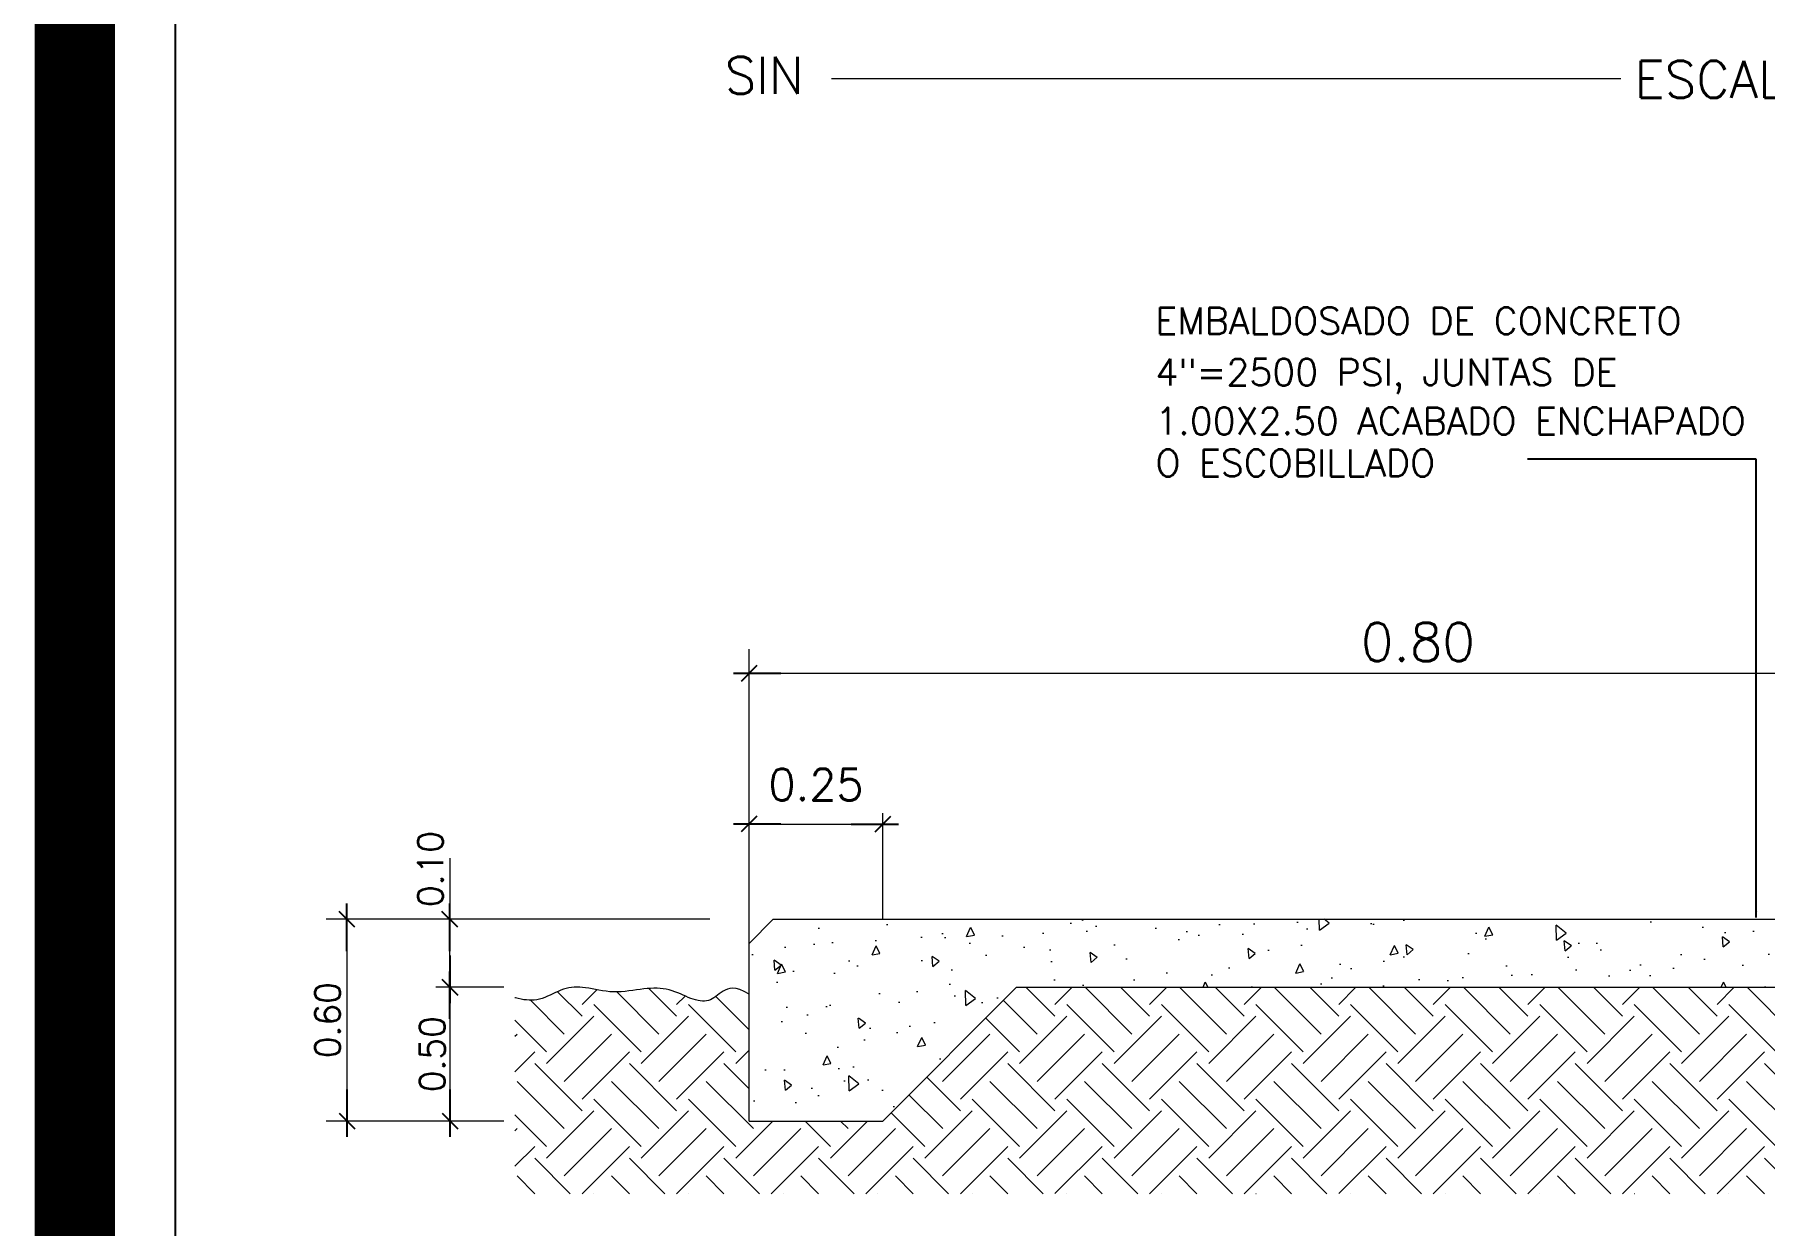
# Model space of a CAD drawing. Header units: millimetres. Extents: x 607619 to 1211550, y 1310734 to 2622648.
# Drawn here: x 607619.22 to 607668.32, y 1310880.99 to 1310914.79 of the extents above; entities that cross this region are included whole.
import ezdxf

# ---------------------------------------------------------------- set-up
doc = ezdxf.new("R2010")
doc.units = ezdxf.units.MM
doc.layers.add('FORMATO', color=7, linetype='Continuous')
doc.styles.add('ROMANS', font='ROMANS', dxfattribs={"height": 0.2})
doc.styles.get("Standard").update_dxf_attribs({"font": 'arial.ttf'})
doc.dimstyles.get("Standard").update_dxf_attribs({"dimtxt": 0.18, "dimasz": 0.18, "dimexe": 0.18, "dimexo": 0.0625, "dimgap": 0.09, "dimtad": 0, "dimtih": 1, "dimtoh": 1, "dimdec": 4, "dimzin": 0, "dimdsep": 46, "dimtxsty": 'Standard', "dimcen": 0.09, "dimadec": 0, "dimazin": 0, "dimtfac": 1, "dimtdec": 4, "dimtofl": 0, "dimtmove": 0, "dimatfit": 3, "dimfxl": 1, "dimtolj": 1, "dimtzin": 0, "dimarcsym": 0})

# ---------------------------------------------------------------- blocks, each defined once
blk = doc.blocks.new('DEPSA')
at = {"color": 8}
blk.add_line((-1, 0), (0.496, 0), dxfattribs=at)
at = {"color": 4}
blk.add_line((-0.246, -0.248), (0.248, 0.25), dxfattribs=at)

msp = doc.modelspace()

# ---------------------------------------------------------------- hatches: boundary and pattern name
at = {"lineweight": 0}
h = msp.add_hatch(dxfattribs=at)
h.set_pattern_fill('AR-CONC', scale=0.379687, angle=45, style=0)
h.set_pattern_definition([(95, (606858.7673, 1310133.849), (2.094174, 1.7572206), [0.2847656, -3.132422]), (40, (606858.7673, 1310133.849), (-2.3920015, 1.6469634), [0.2278125, -2.5059375]), (145.4514, (606858.9418, 1310133.9954), (-0.297825, 3.404184), [0.2420135, -2.662149]), (91.1842, (606858.2304, 1310134.386), (3.309709, 2.42094), [0.427148, -4.698633]), (141.6356, (606858.506, 1310134.5877), (-0.105929, 5.124687), [0.36302, -3.993223]), (36.1842, (606858.2304, 1310134.386), (-0.105933, 5.124686), [0.341719, -3.758906]), (66, (606858.633, 1310134.5202), (2.6835233, 0.521624), [0.2847656, -3.132422]), (11, (606858.633, 1310134.5202), (-1.293628, 2.600132), [0.2278125, -2.5059375]), (116.4514, (606858.8567, 1310134.5637), (1.389898, 3.121755), [0.2420135, -2.662149]), (82.5, (606858.7673, 1310133.849), (-0.8611054, 0.9263988), [0, -2.4755625, 0, -2.5439062, 0, -2.5154297]), (52.5, (606858.7673, 1310133.849), (-0.352627, 1.765203), [0, -1.4504062, 0, -2.4186094, 0, -0.958711]), (12.5, (606858.1686, 1310133.2503), (1.4937596, 1.3726491), [0, -0.9492187, 0, -2.9615625, 0, -3.9297656]), (2.5, (606857.9001, 1310132.9818), (1.2969745, 1.8344974), [0, -1.2339844, 0, -1.9667812, 0, -2.790703])])
h.paths.add_polyline_path([(607640.181, 1310889.682), (607639.499, 1310889), (607639.499, 1310883.956), (607643.296, 1310883.956), (607647.093, 1310887.753), (607669.874, 1310887.753), (607673.671, 1310883.956), (607677.468, 1310883.956), (607677.468, 1310889), (607676.786, 1310889.682)])
h = msp.add_hatch(dxfattribs=at)
h.set_pattern_fill('EARTH', scale=7.59375, angle=45, style=0)
h.set_pattern_definition([(45, (608485.8354, 1310138.2045), (2e-16, 2.684796), [1.8984375, -1.8984375]), (45, (608485.332, 1310138.7079), (2e-16, 2.684796), [1.8984375, -1.8984375]), (45, (608484.8286, 1310139.2113), (2e-16, 2.684796), [1.8984375, -1.8984375]), (135, (608484.8286, 1310139.5469), (-2.684796, 4e-16), [1.8984375, -1.8984375]), (135, (608485.332, 1310140.0503), (-2.684796, 4e-16), [1.8984375, -1.8984375]), (135, (608485.8354, 1310140.5537), (-2.684796, 4e-16), [1.8984375, -1.8984375])])
h.paths.add_polyline_path([(607647.093, 1310887.753), (607643.296, 1310883.956), (607639.499, 1310883.956), (607639.499, 1310887.553), (607639.36, 1310887.632), (607639.238, 1310887.686), (607639.131, 1310887.716), (607639.038, 1310887.726), (607638.956, 1310887.721), (607638.883, 1310887.702), (607638.818, 1310887.675), (607638.758, 1310887.641), (607638.702, 1310887.605), (607638.65, 1310887.567), (607638.599, 1310887.529), (607638.518, 1310887.469), (607638.424, 1310887.41), (607638.322, 1310887.371), (607638.207, 1310887.357), (607638.082, 1310887.368), (607637.949, 1310887.4), (607637.842, 1310887.437), (607637.771, 1310887.466), (607637.698, 1310887.497), (607637.624, 1310887.53), (607637.548, 1310887.564), (607637.471, 1310887.597), (607637.392, 1310887.627), (607637.312, 1310887.655), (607637.231, 1310887.679), (607637.148, 1310887.698), (607637.063, 1310887.711), (607636.977, 1310887.72), (607636.888, 1310887.725), (607636.798, 1310887.725), (607636.704, 1310887.722), (607636.608, 1310887.715), (607636.509, 1310887.705), (607636.407, 1310887.692), (607636.303, 1310887.678), (607636.196, 1310887.663), (607636.088, 1310887.649), (607635.979, 1310887.636), (607635.87, 1310887.627), (607635.76, 1310887.621), (607635.652, 1310887.621), (607635.545, 1310887.627), (607635.44, 1310887.638), (607635.337, 1310887.653), (607635.236, 1310887.67), (607635.137, 1310887.689), (607635.042, 1310887.707), (607634.949, 1310887.724), (607634.859, 1310887.739), (607634.773, 1310887.75), (607634.69, 1310887.757), (607634.61, 1310887.759), (607634.531, 1310887.757), (607634.454, 1310887.75), (607634.379, 1310887.738), (607634.304, 1310887.72), (607634.229, 1310887.698), (607634.153, 1310887.67), (607634.078, 1310887.637), (607634.002, 1310887.602), (607633.927, 1310887.566), (607633.851, 1310887.53), (607633.775, 1310887.496), (607633.7, 1310887.464), (607633.587, 1310887.424), (607633.438, 1310887.393), (607633.289, 1310887.384), (607633.14, 1310887.394), (607633.024, 1310887.415), (607632.947, 1310887.432), (607632.85, 1310887.458), (607632.85, 1310881.894), (607677.468, 1310881.894), (607677.468, 1310887.544), (607683.932, 1310887.516), (607683.848, 1310887.496), (607683.76, 1310887.482), (607683.672, 1310887.479), (607683.582, 1310887.488), (607683.492, 1310887.507), (607683.404, 1310887.53), (607683.323, 1310887.554), (607683.275, 1310887.568), (607683.224, 1310887.581), (607683.171, 1310887.593), (607683.115, 1310887.603), (607683.054, 1310887.61), (607682.987, 1310887.613), (607682.913, 1310887.612), (607682.833, 1310887.605), (607682.744, 1310887.592), (607682.649, 1310887.575), (607682.55, 1310887.554), (607682.45, 1310887.531), (607682.35, 1310887.507), (607682.254, 1310887.484), (607682.164, 1310887.462), (607682.081, 1310887.443), (607681.971, 1310887.421), (607681.859, 1310887.408), (607681.768, 1310887.412), (607681.688, 1310887.433), (607681.616, 1310887.466), (607681.535, 1310887.507), (607681.487, 1310887.531), (607681.435, 1310887.554), (607681.38, 1310887.575), (607681.319, 1310887.592), (607681.254, 1310887.605), (607681.184, 1310887.612), (607681.108, 1310887.613), (607681.03, 1310887.609), (607680.948, 1310887.602), (607680.866, 1310887.591), (607680.783, 1310887.577), (607680.7, 1310887.56), (607680.62, 1310887.543), (607680.542, 1310887.524), (607680.467, 1310887.504), (607680.395, 1310887.485), (607680.327, 1310887.466), (607680.261, 1310887.448), (607680.162, 1310887.42), (607680.058, 1310887.394), (607679.965, 1310887.377), (607679.882, 1310887.372), (607679.806, 1310887.382), (607679.735, 1310887.407), (607679.666, 1310887.447), (607679.6, 1310887.49), (607679.559, 1310887.517), (607679.516, 1310887.543), (607679.471, 1310887.568), (607679.423, 1310887.59), (607679.372, 1310887.61), (607679.318, 1310887.626), (607679.263, 1310887.64), (607679.207, 1310887.65), (607679.151, 1310887.656), (607679.095, 1310887.66), (607679.041, 1310887.66), (607678.988, 1310887.658), (607678.939, 1310887.652), (607678.892, 1310887.643), (607678.846, 1310887.633), (607678.803, 1310887.621), (607678.761, 1310887.609), (607678.691, 1310887.589), (607678.616, 1310887.571), (607678.534, 1310887.56), (607678.451, 1310887.558), (607678.369, 1310887.565), (607678.291, 1310887.579), (607678.22, 1310887.6), (607678.152, 1310887.622), (607678.112, 1310887.635), (607678.07, 1310887.648), (607678.027, 1310887.659), (607677.982, 1310887.669), (607677.935, 1310887.676), (607677.884, 1310887.68), (607677.83, 1310887.679), (607677.771, 1310887.672), (607677.706, 1310887.657), (607677.634, 1310887.633), (607677.555, 1310887.599), (607677.468, 1310887.553), (607677.468, 1310883.956), (607673.671, 1310883.956), (607669.874, 1310887.753)])

# ---------------------------------------------------------------- linework, layer by layer
at = {"color": 7, "lineweight": 0}
for p, q in [((607641.834, 1310913.55), (607664.242, 1310913.55)), ((607639.499, 1310889), (607639.499, 1310897.352)), ((607676.568, 1310896.661), (607640.399, 1310896.661)), ((607639.499, 1310889), (607639.499, 1310895.7)), ((607643.296, 1310889.682), (607643.296, 1310892.691)), ((607640.399, 1310892.386), (607642.396, 1310892.386)), ((607631.006, 1310891.419), (607631.006, 1310890.128)), ((607638.386, 1310889.682), (607627.489, 1310889.682)), ((607638.386, 1310889.682), (607627.856, 1310889.682)), ((607640.181, 1310889.682), (607639.499, 1310889)), ((607640.181, 1310889.682), (607676.786, 1310889.682)), ((607628.083, 1310888.782), (607628.083, 1310884.856)), ((607631.006, 1310888.653), (607631.006, 1310888.782)), ((607639.499, 1310887.553), (607639.499, 1310889)), ((607632.537, 1310887.753), (607630.602, 1310887.753)), ((607647.093, 1310887.753), (607643.296, 1310883.956)), ((607647.093, 1310887.753), (607669.874, 1310887.753)), ((607639.499, 1310883.956), (607639.499, 1310887.553)), ((607631.007, 1310886.853), (607631.007, 1310884.856)), ((607632.537, 1310883.956), (607627.489, 1310883.956)), ((607632.537, 1310883.956), (607627.857, 1310883.956)), ((607639.499, 1310883.956), (607643.296, 1310883.956))]:
    msp.add_line(p, q, dxfattribs=at)
at = {"const_width": 2.28}
msp.add_lwpolyline([(607620.357, 1311128.119), (607620.357, 1310808.919), (608096.307, 1310808.919), (608096.307, 1311128.119)], close=True, dxfattribs=at)
at = {"color": 7, "lineweight": 0}
msp.add_lwpolyline([(607639.499, 1310887.553), (607639.36, 1310887.632), (607639.238, 1310887.686), (607639.131, 1310887.716), (607639.038, 1310887.726), (607638.956, 1310887.721), (607638.883, 1310887.702), (607638.818, 1310887.675), (607638.758, 1310887.641), (607638.702, 1310887.605), (607638.65, 1310887.567), (607638.599, 1310887.529), (607638.55, 1310887.493), (607638.501, 1310887.458), (607638.451, 1310887.427), (607638.401, 1310887.401), (607638.348, 1310887.381), (607638.293, 1310887.367), (607638.235, 1310887.36), (607638.175, 1310887.36), (607638.112, 1310887.365), (607638.048, 1310887.376), (607637.981, 1310887.392), (607637.912, 1310887.413), (607637.842, 1310887.437), (607637.771, 1310887.466), (607637.698, 1310887.497), (607637.624, 1310887.53), (607637.548, 1310887.564), (607637.471, 1310887.597), (607637.392, 1310887.627), (607637.312, 1310887.655), (607637.231, 1310887.679), (607637.148, 1310887.698), (607637.063, 1310887.711), (607636.977, 1310887.72), (607636.888, 1310887.725), (607636.798, 1310887.725), (607636.704, 1310887.722), (607636.608, 1310887.715), (607636.509, 1310887.705), (607636.407, 1310887.692), (607636.303, 1310887.678), (607636.196, 1310887.663), (607636.088, 1310887.649), (607635.979, 1310887.636), (607635.87, 1310887.627), (607635.76, 1310887.621), (607635.652, 1310887.621), (607635.545, 1310887.627), (607635.44, 1310887.638), (607635.337, 1310887.653), (607635.236, 1310887.67), (607635.137, 1310887.689), (607635.042, 1310887.707), (607634.949, 1310887.724), (607634.859, 1310887.739), (607634.773, 1310887.75), (607634.69, 1310887.757), (607634.61, 1310887.759), (607634.531, 1310887.757), (607634.454, 1310887.75), (607634.379, 1310887.738), (607634.304, 1310887.72), (607634.229, 1310887.698), (607634.153, 1310887.67), (607634.078, 1310887.637), (607634.002, 1310887.602), (607633.927, 1310887.566), (607633.851, 1310887.53), (607633.775, 1310887.496), (607633.7, 1310887.464), (607633.624, 1310887.437), (607633.55, 1310887.416), (607633.475, 1310887.401), (607633.4, 1310887.391), (607633.326, 1310887.386), (607633.251, 1310887.387), (607633.176, 1310887.392), (607633.1, 1310887.401), (607633.024, 1310887.415), (607632.947, 1310887.432), (607632.87, 1310887.452), (607632.85, 1310887.458)], dxfattribs=at)
at = {"layer": 'FORMATO', "color": 8}
msp.add_line((607623.207, 1311125.072), (607623.207, 1310811.867), dxfattribs=at)

# ---------------------------------------------------------------- block references
at = {"color": 7, "lineweight": 0, "xscale": 0.9, "yscale": 0.9, "zscale": 0.9}
for p, rotation in [((607639.499, 1310896.661), 180), ((607639.499, 1310892.386), 180), ((607628.083, 1310889.682), 90), ((607631.006, 1310889.682), 90), ((607631.006, 1310887.753), 270), ((607631.007, 1310887.753), 90), ((607628.083, 1310883.956), 270), ((607631.007, 1310883.956), 270)]:
    msp.add_blockref('DEPSA', p, dxfattribs=dict(at, rotation=rotation))
msp.add_blockref('DEPSA', (607643.296, 1310892.386), dxfattribs=at)

# ---------------------------------------------------------------- texts
at = {"color": 7, "lineweight": 0, "style": 'ROMANS'}
for s, height, p in [('SIN', 1.0483, (607638.805, 1310913.111)), ('ESCALA', 1.0483, (607664.633, 1310912.998)), ('EMBALDOSADO DE CONCRETO', 0.75938, (607651.03, 1310906.289)), ('4"=2500 PSI, JUNTAS DE', 0.75938, (607651.03, 1310904.832)), ('1.00X2.50 ACABADO ENCHAPADO', 0.75938, (607651.03, 1310903.447)), ('O ESCOBILLADO', 0.75938, (607651.03, 1310902.255))]:
    msp.add_text(s, height=height, dxfattribs=at).set_placement(p)
at = {"color": 7, "lineweight": 0, "attachment_point": 5, "style": 'ROMANS'}
for s, insert, char_height in [('\\A1;0.80', (607658.484, 1310897.553), 1.08), ('\\A1;0.25', (607641.398, 1310893.506), 0.9)]:
    msp.add_mtext(s, dxfattribs=dict(at, insert=insert, char_height=char_height))
at = {"color": 7, "lineweight": 0, "char_height": 0.72, "attachment_point": 5, "rotation": 90, "style": 'ROMANS'}
for s, insert in [('\\A1;0.10', (607630.454, 1310891.109)), ('\\A1;0.60', (607627.532, 1310886.819)), ('\\A1;0.50', (607630.505, 1310885.854))]:
    msp.add_mtext(s, dxfattribs=dict(at, insert=insert))

# ---------------------------------------------------------------- leaders
at = {"color": 7, "lineweight": 0}
msp.add_leader([(607668.084, 1310889.738), (607668.084, 1310902.744), (607661.596, 1310902.744)], dimstyle='Standard', dxfattribs=at)

doc.saveas('drawing.dxf')
